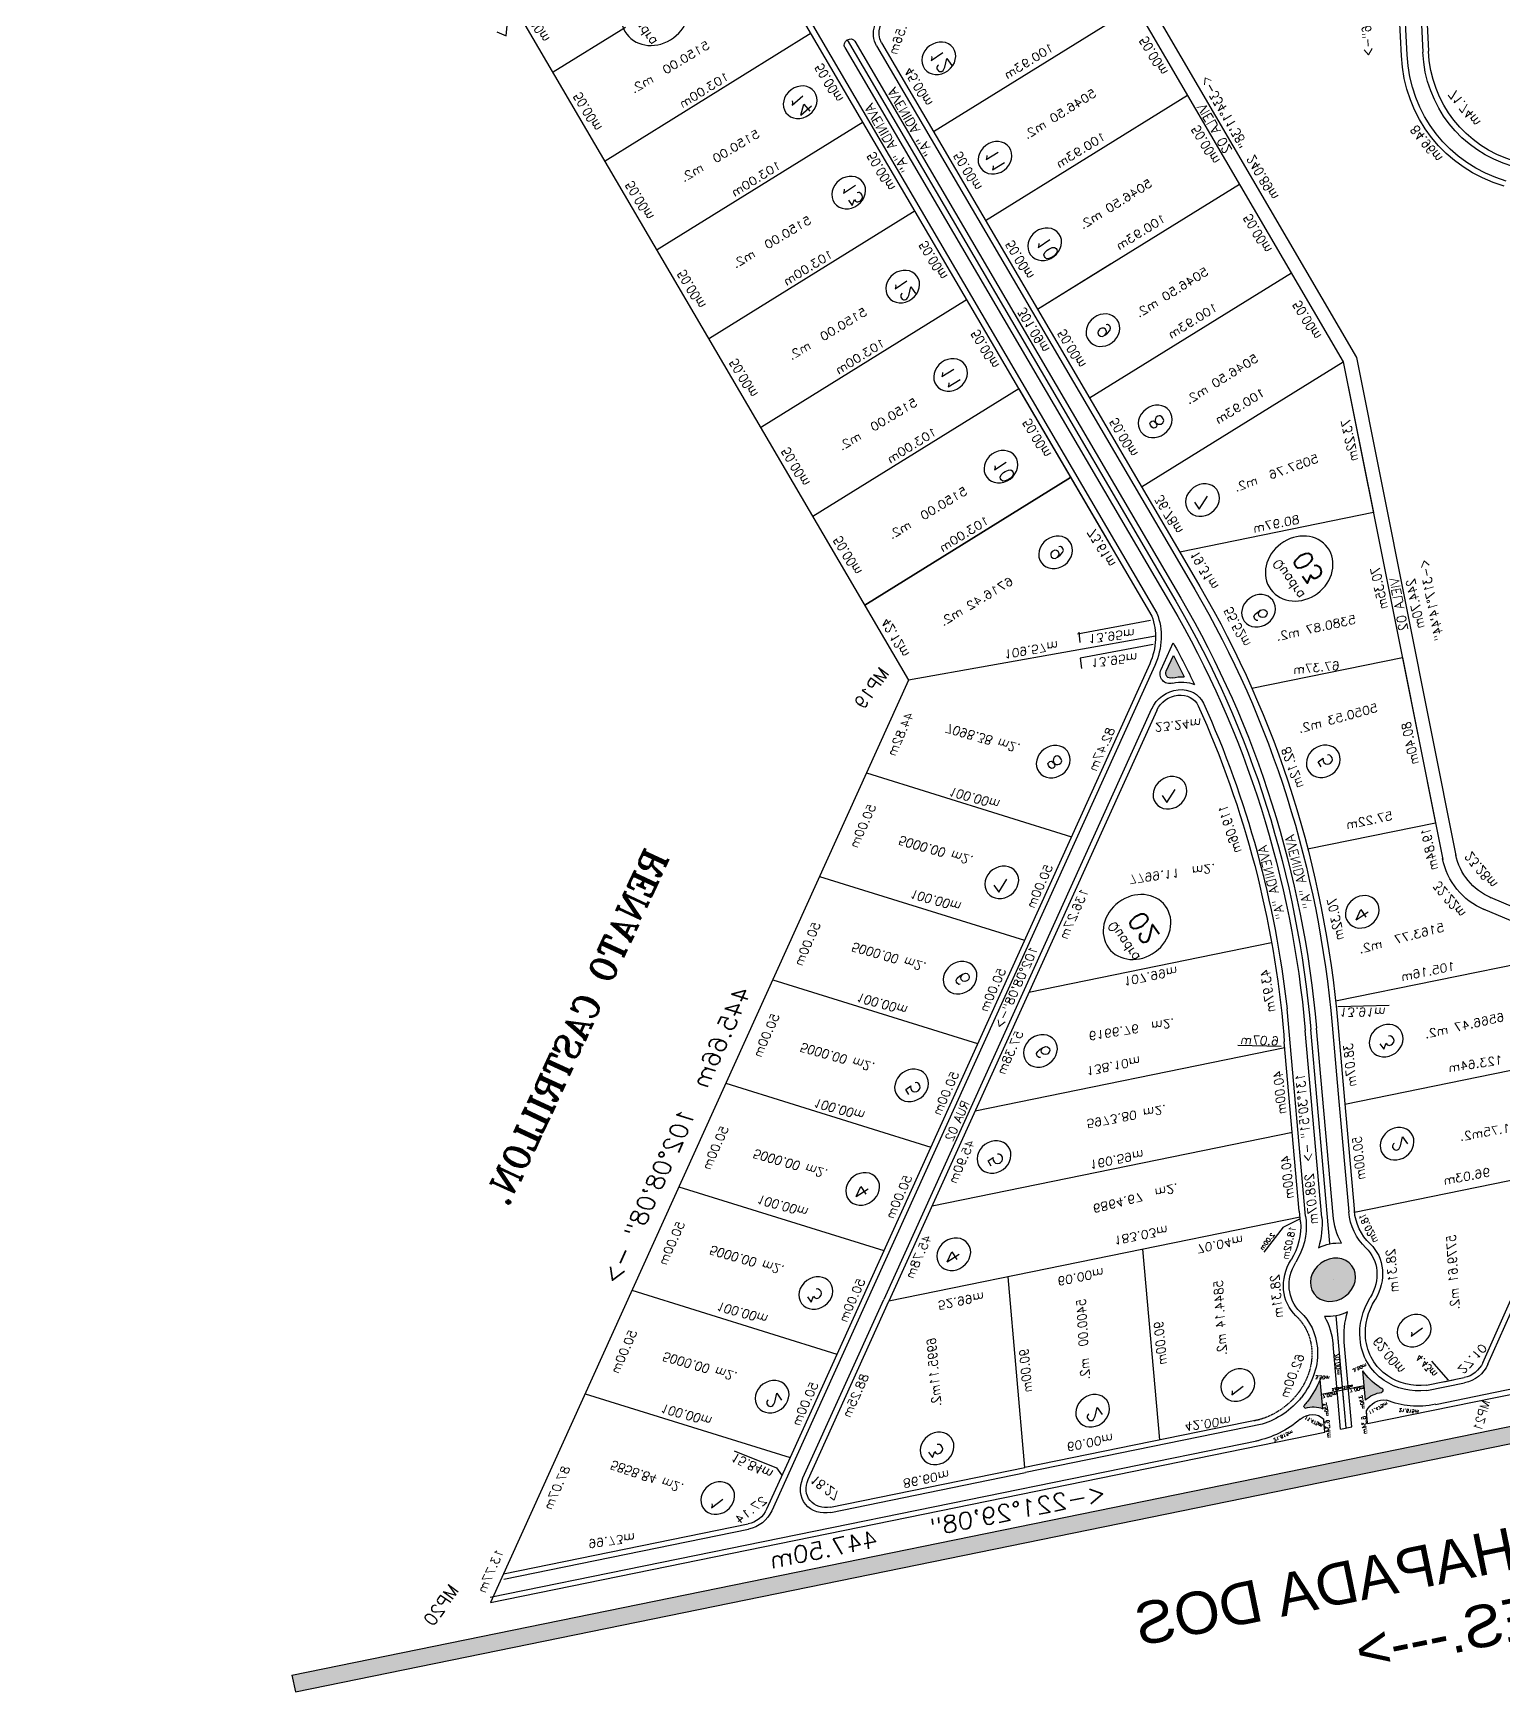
# Model space of a CAD drawing. Extents: x -23785941 to 8798891, y -8418521 to 21897894.
# Drawn here: x -2742976 to -2570968, y 4231529 to 4425605 of the extents above; entities that cross this region are included whole.
import ezdxf
from ezdxf.enums import TextEntityAlignment as Align

# ---------------------------------------------------------------- set-up
doc = ezdxf.new("R2010")
doc.units = 0
doc.header["$MEASUREMENT"] = 0
doc.header["$PDMODE"] = 34
doc.header["$PDSIZE"] = 1
doc.linetypes.add('DASHED', pattern=[0.75, 0.5, -0.25])
doc.layers.get('0').update_dxf_attribs({"linetype": 'CONTINUOUS'})
for name, color, linetype in [('CALCADA', 3, 'CONTINUOUS'), ('REG120_280', 4, 'CONTINUOUS'), ('REG60_100', 2, 'CONTINUOUS'), ('RUA', 1, 'CONTINUOUS'), ('TER_POLI', 5, 'CONTINUOUS'), ('VIEWPORT', 7, 'CONTINUOUS')]:
    doc.layers.add(name, color=color, linetype=linetype)
doc.styles.add('1_5MM', font='romans.shx', dxfattribs={"height": 6})
doc.styles.add('1MM', font='romans.shx', dxfattribs={"height": 4})
doc.styles.add('2MM', font='romans.shx', dxfattribs={"height": 8})
doc.styles.add('3MM', font='romans.shx', dxfattribs={"height": 12})
doc.styles.add('5MM', font='romans.shx', dxfattribs={"height": 20})

# ---------------------------------------------------------------- blocks, each defined once
blk = doc.blocks.new('A$C3D774E76')
for color, points in [(252, [(-20451.89496863378, -2314.502838187363), (-20444.8300030335, -2310.749671382275), (-20632.48834328818, -1957.501391368266), (-20952.63625286348, -1354.854590516916), (-20960.14722241645, -1357.768198957845), (-20639.55330888846, -1961.254558173353)]), (105, [(-20766.68316913534, -1777.17566862448, -0.1845505977423763), (-20771.99585253766, -1771.392816145623, 0.3317341019405779), (-20773.39110784911, -1771.59056543793, -0.01633666212687046), (-20773.9714951533, -1773.734592023247, -0.08210126346971608), (-20778.90396652978, -1783.668436378245)]), (105, [(-20758.99674646866, -1801.920317533195, -0.01557939622060726), (-20756.99152159846, -1802.603105368838, 0.2944148707513807), (-20756.06176194313, -1801.40943034904, -0.1794640734563617), (-20757.76101329404, -1793.950507260143), (-20769.98951489724, -1800.447368170564, -0.08210126346968076)]), (105, [(-20817.73836419278, -1803.812073650296, 1), (-20810.73269831858, -1822.544949715093, 1)])]:
    blk.add_hatch(color=color).paths.add_polyline_path(points)
h = blk.add_hatch(color=105)
edge = h.paths.add_edge_path()
edge.add_arc((-21079.68472353977, -1901.818148158161), 18.49999999999981, 205.7716653414058, 222.3989817308256)
edge.add_arc((-21175.7197687264, -1384.791526990585), 535.8699999999903, 277.60903662613856, 278.84250992349166, ccw=False)
edge.add_line((-21104.76376337981, -1915.943014049826), (-21100.70112084688, -1909.600245833561))
edge.add_arc((-21098.59593538683, -1910.94865014192), 2.5, 25.771665341412813, 147.3598008466325, ccw=False)
for p, q in [((-20960.14722241645, -1357.768198957845), (-20952.63625286347, -1354.854590516916)), ((-20938.73865926885, -1455.573945714146), (-20887.63904135059, -1551.754511721596)), ((-20985.70088452028, -1528.893344916774), (-20901.49346611827, -1582.829517251015)), ((-20901.49346611827, -1582.829517251015), (-20888.0493162432, -1561.839945603726)), ((-20920.27611926816, -1565.441666553375), (-20901.35072508572, -1575.59567472152)), ((-21012.6689706874, -1570.997054117775), (-20928.46155228539, -1624.93322645202)), ((-20901.35072508572, -1575.59567472152), (-20897.14477009072, -1575.595674721524)), ((-21108.34425336943, -1905.773657241156), (-20901.49346611827, -1582.829517251015)), ((-20887.66120980771, -1583.482537365133), (-20934.14168300204, -1656.049805015169)), ((-20870.40945123473, -1584.184337949839), (-20829.77952167569, -1660.658679266133)), ((-21039.63705685452, -1613.10076331878), (-20955.42963845252, -1667.036935653025)), ((-21088.10546537997, -1896.424530924727), (-20934.14168300204, -1656.049805015169)), ((-21066.60514302165, -1655.204472519781), (-20982.39772461964, -1709.140644854033)), ((-20848.26505583768, -1817.688246630838), (-20934.14168300204, -1656.049805015173)), ((-20829.77952167569, -1660.658679266133), (-20909.25867227085, -1702.885029104484)), ((-20780.397628136, -1753.606115365681), (-20829.77952167577, -1660.65867926618)), ((-20883.58912276886, -1836.455513225686), (-20958.90016706369, -1694.703790571642)), ((-21093.57322918877, -1697.308181720789), (-21009.36581078677, -1751.24435405503)), ((-20801.62862178345, -1713.644779662915), (-20881.10777237862, -1755.871129501265)), ((-20918.95632094859, -1855.14159745424), (-20983.65865112534, -1733.357776128116)), ((-21120.54131535589, -1739.41189092179), (-21036.33389695389, -1793.348063256035)), ((-20772.79356783257, -1780.422052501366), (-20763.87526409563, -1797.198937715351)), ((-21147.50940152301, -1781.515600122792), (-21063.301983121, -1835.45177245704)), ((-20963.94159903044, -1877.038074708515), (-21014.60675620242, -1781.675258073712)), ((-20849.24292111102, -1809.368053969807), (-20845.03884507118, -1796.480619573478)), ((-20849.24292111102, -1809.368053969807), (-20847.67094255677, -1817.268007356783)), ((-21204.14867556164, -1925.705694679644), (-21213.62335335218, -1823.149082344022)), ((-21213.62335335218, -1823.149082344022), (-21204.14806296284, -1925.712325623655)), ((-21117.46405491072, -1914.711338593617), (-21171.68359396322, -1819.257365050576)), ((-20850.79553678538, -1818.928564277892), (-20921.44367064771, -1856.463097467502)), ((-20846.33160536241, -1816.661026843602), (-20850.75240553685, -1819.009746644118)), ((-20745.88192490556, -1818.558371217401), (-20738.02895073673, -1833.309694095391)), ((-21253.93413187953, -1930.332690801166), (-21263.40947402809, -1827.768887264956)), ((-20741.58172122549, -1827.314115673023), (-20753.82969377949, -1826.450927946014)), ((-20742.29866410999, -1825.289303449594), (-20740.22162952461, -1829.190883556566)), ((-21353.48200995985, -1939.836015636134), (-21362.9575158971, -1837.270439204465)), ((-21303.69402778527, -1935.236360107327), (-21313.16953372253, -1832.670783675661)), ((-20881.16937285501, -1862.34686684742), (-20834.3649841712, -1837.480238609274)), ((-20789.42178991481, -1922.073079766666), (-20834.36498417119, -1837.480238609274)), ((-21403.26999213444, -1944.435671164938), (-21412.74549807169, -1841.870094733276)), ((-20933.63256165215, -1839.779878393394), (-20920.76670798515, -1854.310994647843)), ((-20738.47999902879, -1843.471621754095), (-20834.11319224311, -1990.106254574068)), ((-21508.9997555442, -1887.024507586688), (-21512.32146242084, -1851.06940579088)), ((-21453.05797430901, -1949.035326693742), (-21462.53348024627, -1846.46975026208)), ((-20924.29095543602, -1858.121521956946), (-20921.44367064775, -1856.463097467535)), ((-20913.03073452911, -1879.314267197806), (-20881.18808573364, -1862.39663763397)), ((-20821.39120735746, -1970.599600872076), (-20879.40316950845, -1861.408503517672)), ((-20922.70845803345, -1884.335714973593), (-20871.37525648043, -1980.955936053157)), ((-20905.45243601644, -1901.450704085357), (-20919.73533107293, -1883.68787958541)), ((-21100.70112084688, -1909.600245833561), (-21104.76376337981, -1915.943014049826)), ((-20963.44073479063, -1963.258786806462), (-20990.13783151806, -1913.009059340642)), ((-20963.44073479063, -1963.258786806466), (-20990.13783151806, -1913.009059340638)), ((-22000.68448680888, -1999.625361272439), (-21126.41158590768, -1918.49893095436)), ((-21069.33080959698, -1934.460342074126), (-21037.85610005845, -1993.70257326221)), ((-21069.33080959698, -1934.460342074126), (-21037.85610005845, -1993.70257326221)), ((-21143.43709527951, -1944.172177498203), (-21124.20504021323, -1942.387876903493)), ((-21428.98952268503, -1970.664997131094), (-21143.43709527951, -1944.172177498203)), ((-21180.05882866496, -1947.569847712522), (-21170.73484571856, -2048.068246913783)), ((-21102.9695446678, -2020.340886410988), (-21143.43709527951, -1944.172177498203)), ((-21102.9695446678, -2020.340886410988), (-21143.43709527951, -1944.172177498203)), ((-21279.63120476845, -1956.807916618105), (-21276.26312260376, -1993.110735689726)), ((-21279.63120476845, -1956.807916618109), (-21270.30722182205, -2057.306315819369)), ((-21229.84501671671, -1952.188882165319), (-21220.5210337703, -2052.687281366576)), ((-21170.73521727394, -2048.064242446755), (-20947.07553663642, -1956.563682964406)), ((-21329.4173928202, -1961.426951070902), (-21320.0934098738, -2061.925350272155)), ((-21168.46334751346, -2053.617494448194), (-20944.8442623498, -1962.133542825428)), ((-21037.85610005845, -1993.70257326221), (-20963.44073479063, -1963.258786806466)), ((-20944.84426234977, -1962.133542825417), (-20945.30291731303, -1962.321181409301)), ((-20918.53777886587, -1963.307303733032), (-20840.11592211382, -2003.886702371805)), ((-20918.53777886588, -1963.307303733025), (-20918.09765758772, -1963.535044538141)), ((-20836.821677442, -1998.835628140831), (-20915.82691926652, -1957.954496968759)), ((-20876.06038170759, -1978.531625785308), (-20915.82021268829, -1957.957847853922)), ((-21379.20358087195, -1966.045985523688), (-21369.87959792555, -2066.544384724952)), ((-21170.73521724385, -2048.064242434444), (-21102.9695446678, -2020.340886410988)), ((-21369.87968366194, -2066.543460616511), (-21170.73521727392, -2048.064242446748)), ((-21424.40144983537, -2077.623791249185), (-21168.46334751346, -2053.617494448194)), ((-21273.69188086882, -2145.007561822418), (-21316.98672522611, -2170.019716411949)), ((-21312.23383174684, -2178.244743591691), (-21268.94071879673, -2153.230620159335))]:
    blk.add_line(p, q)
at = {"color": 252}
for p, q in [((-20960.14722241645, -1357.768198957845), (-20639.55330888846, -1961.254558173354)), ((-20952.63625286347, -1354.854590516916), (-20632.48834328818, -1957.501391368267))]:
    blk.add_line(p, q, dxfattribs=at)
at = {"color": 5}
for p, q in [((-20931.31164833843, -1443.978584200202), (-20756.85267322031, -1771.952840291709)), ((-20747.92984289171, -1788.727320580107), (-20721.1555391697, -1839.061689102269)), ((-20721.15553916969, -1839.061689102262), (-20578.56366104511, -2107.919095905385))]:
    blk.add_line(p, q, dxfattribs=at)
at = {"color": 100}
for p, q in [((-20756.85267322031, -1771.952840291706), (-20762.40501738766, -1774.902736276723)), ((-20753.56531467819, -1778.132911976903), (-20788.88827914937, -1796.899592847534)), ((-20766.68316913534, -1777.175668624481), (-20778.90396652979, -1783.668436378251)), ((-20751.21720143382, -1782.547248894913), (-20786.54237082501, -1801.315101213928)), ((-20747.92984289171, -1788.72732058011), (-20753.32393063775, -1791.593136766085)), ((-20841.89295337478, -1825.101958444164), (-20919.83372961975, -1866.510987853104)), ((-20839.54502871208, -1829.517280114949), (-20917.48580495705, -1870.926309523886)), ((-21437.80892395741, -1956.92836523792), (-21125.53979779797, -1927.951149245342)), ((-21440.0550747948, -1959.647538978777), (-21125.30880110546, -1930.440454475331)), ((-21437.34693057237, -1961.90697569789), (-21125.07780441293, -1932.929759705312))]:
    blk.add_line(p, q, dxfattribs=at)
for centre in [(-20906.52994450292, -1547.909362170092), (-20930.5315598206, -1592.077081435279), (-20958.46745821781, -1633.122272786537), (-20862.58930971502, -1635.37612326661), (-20985.68131346781, -1675.380737137852), (-20933.79420979474, -1690.030473233011), (-20832.39747469368, -1698.005717796425), (-21012.11661727123, -1718.164539793396), (-20960.22951359816, -1728.306574928462), (-20800.49980053252, -1754.132008692251), (-21040.24808764824, -1761.87694859474), (-20988.36154529306, -1770.89205848977), (-21065.55809725291, -1800.167278914097), (-20770.88017294722, -1828.101630029431), (-21097.92602838739, -1848.143211664296), (-20848.9879806071, -1869.350084470227), (-21052.02247750812, -1880.177218804976), (-20892.50911688602, -1891.621045047445), (-21228.54864397935, -1904.639188547218), (-21179.20801512367, -1901.738968277984), (-21279.00946557214, -1910.558829884747), (-21379.85293351678, -1921.693239772678), (-21327.44320152702, -1916.44521369003), (-20949.84385612276, -1915.895494949322), (-21429.25589826822, -1927.881611490554), (-21020.03646918853, -1940.499791178017), (-21097.69199985441, -1956.318368084625), (-21201.69967441563, -1968.721584120601), (-21157.22692285333, -1965.077996716044), (-21302.99567521165, -1975.633726517908), (-21252.52679738501, -1973.860431488656), (-21351.19999886252, -1980.426734640558), (-21406.40210600758, -1986.312826420686)]:
    blk.add_circle(centre, 7.5)
at = {"color": 5}
for centre in [(-21008.98637966364, -1835.115472420265), (-21506.07241488185, -1900.788653857519), (-21102.47721316845, -1980.857931789606)]:
    blk.add_circle(centre, 15, dxfattribs=at)
for centre, radius, start, end in [((-20896.47005808339, -1556.446328370306), 10, 327.3598008466305, 27.98118973552083), ((-20879.2404679675, -1588.876154598512), 10, 27.98118973561076, 147.3598008466311), ((-20814.20837518558, -1813.18279697684), 21.99999999999767, 81.11129208967206, 154.8510873813711), ((-20859.46869197879, -1791.93417999178), 27.99999999999094, 297.981189735511, 334.851087381366), ((-20768.94805839237, -1834.431413961931), 28.00000000001932, 72.98118973553774, 117.9811897355103), ((-20768.94805839237, -1834.431413961909), 27.99999999999538, 34.53394437542875, 72.98118973552982), ((-20768.94805839236, -1834.431413961914), 28.0000000000065, 117.9811897355338, 154.851087381376), ((-20746.85605505115, -1838.008867365485), 10, 326.8881341799648, 28.02893018665994), ((-21175.71147324018, -1384.892133378742), 559.8699999999905, 275.2784119577427, 297.9811897355206), ((-21079.65684928358, -1901.916838264824), 10, 147.3598008466311, 280.5224785158755), ((-21133.50187904068, -1889.225059961399), 30.11249244653466, 283.6145058742485, 326.6632224499132), ((-21175.7197687264, -1384.791526990585), 535.8699999999903, 277.6090366261386, 278.8425099234917), ((-21098.59593538683, -1910.94865014192), 2.5, 25.77166534141285, 147.3598008466324), ((-21079.68472353977, -1901.818148158161), 18.49999999999981, 205.7716653414058, 222.3989817308256), ((-21428.06571579447, -1980.62223474145), 10, 95.30058126493155, 185.3004061870754)]:
    blk.add_arc(centre, radius, start, end)
at = {"linetype": 'DASHED'}
blk.add_arc((-20806.48933943065, -1763.767555281743), 27.99999999999844, 261.1298965073224, 27.94605600650426, dxfattribs=at)
at = {"linetype": 'ByBlock'}
for centre, radius, start, end in [((-20814.20837518559, -1813.182796976844), 22.00000000000027, 261.1112920896783, 334.8510873813717), ((-20821.93415878915, -1862.582313854168), 28.00000000001755, 81.11129208967817, 117.9811897354942)]:
    blk.add_arc(centre, radius, start, end, dxfattribs=at)
at = {"color": 100}
for centre, radius, start, end in [((-21175.71133419018, -1384.893828296598), 535.8699999999832, 280.524592589808, 297.9811897355202), ((-21175.71133419018, -1384.893828296598), 538.3699999999832, 280.5253798711606, 296.7277479818138), ((-21175.71133419018, -1384.893828296598), 545.3699999999832, 275.2784119577419, 297.9811897355202), ((-21175.70931785184, -1384.893641600984), 550.3699999999823, 275.2784119577419, 297.9811897355202), ((-21437.57792726489, -1959.417670467913), 2.499999999999084, 95.30161632586056, 275.3016163258242)]:
    blk.add_arc(centre, radius, start, end, dxfattribs=at)
at = {"color": 0}
for centre, radius, start, end in [((-20933.01353429103, -1992.360773489174), 38.45999999999434, 62.64068976096848, 112.2497735959212), ((-20933.01353429102, -1992.360773489171), 32.45999999999312, 62.6406897609744, 112.2497735959342), ((-21235.11509971143, -2211.774200614081), 77.10999999999973, 56.88813417996428, 120.0186897355211), ((-21235.11509971142, -2211.774200614086), 65.11000000000557, 56.88813417996836, 120.0186897355176)]:
    blk.add_arc(centre, radius, start, end, dxfattribs=at)
for p in [(-20931.31164833843, -1443.978584200202), (-20938.73865926885, -1455.573945714146), (-20891.93391512983, -1543.670627578318), (-20892.9866160069, -1569.548265437817), (-20886.52551971344, -1581.709450273407), (-20870.40945123473, -1584.184337949839), (-20781.92299185891, -1750.735049940675), (-20806.48933943065, -1763.767555281742), (-20810.80903040001, -1791.447009550833), (-20834.12291457459, -1803.83340550341), (-20814.20837518558, -1813.182796976849), (-21171.68359396322, -1819.257365050576), (-21171.68359396322, -1819.257365050576), (-20846.33160536241, -1816.661026843605), (-20794.29383579656, -1822.532188450277), (-20840.70142538397, -1827.25824692296), (-20742.29866410999, -1825.289303449594), (-20740.22162952461, -1829.190883556566), (-20834.35962434223, -1837.490326970099), (-20817.60771997115, -1834.918584402858), (-20721.15553916969, -1839.061689102262), (-20743.45507071985, -1851.099912582325), (-20924.29095543602, -1858.121521956946), (-20918.65976728839, -1868.718648688493), (-20913.03073452911, -1879.314267197806), (-21088.10546537996, -1896.424530924734), (-21077.8306366229, -1911.74867162987), (-21125.30880110545, -1930.440454475327), (-21124.20600341252, -1942.387966078702), (-20947.5747870735, -1956.767929407863), (-21437.5779207995, -1959.417669867951), (-20945.30291731303, -1962.321181409301), (-20918.09765758772, -1963.535044538141), (-20915.34024257572, -1958.206192649457), (-21424.01119938681, -1970.202585493815), (-21273.69188086882, -2145.007561822418), (-21267.68849124505, -2155.397908930448)]:
    blk.add_point(p)
at = {"layer": 'CALCADA'}
for p, q in [((-20933.51881652224, -1445.152640676006), (-20772.81791420262, -1747.262399464995)), ((-20936.53090508566, -1454.400991551967), (-20885.43128716739, -1550.581557559421)), ((-20899.38828065822, -1584.177921559371), (-20885.94413078314, -1563.188349912085)), ((-21106.23906790937, -1907.122061549515), (-20899.38828065822, -1584.177921559371)), ((-20889.76639526776, -1582.134133056778), (-20936.24686846208, -1654.701400706814)), ((-20868.20169705153, -1583.011383787656), (-20827.57176749249, -1659.485725103958)), ((-21090.21065084002, -1895.076126616368), (-20936.24686846208, -1654.701400706814)), ((-20778.12301168973, -1752.559010487101), (-20827.57176749257, -1659.485725104001)), ((-20752.39125805601, -1780.340080435908), (-20799.21505645058, -1805.217020827997)), ((-20753.5653146782, -1778.132911976907), (-20751.21720143382, -1782.547248894913)), ((-20763.15572526406, -1786.059116871835), (-20799.22131320836, -1805.205227765287)), ((-20757.76101329404, -1793.950507260142), (-20769.98951489723, -1800.44736817056)), ((-20847.11030584739, -1819.801393441758), (-20933.57856530249, -1865.740975663364)), ((-20829.24254098661, -1821.249794632848), (-20918.65976728839, -1868.718648688493)), ((-20847.09210167551, -1819.896000814038), (-20845.15865120024, -1818.868781026802)), ((-20743.74047840931, -1817.26086034831), (-20735.82217465813, -1832.13490077787)), ((-20735.81410655953, -1816.827730088302), (-20723.36270735351, -1840.235745578073)), ((-20882.34232701719, -1860.139112664219), (-20836.2441995677, -1835.647712819122)), ((-20723.36414008648, -1840.233048137885), (-20580.7722619619, -2109.090454941008)), ((-20736.3859850232, -1844.837310351249), (-20836.82167744201, -1998.835628140827)), ((-20914.20368869129, -1877.106513014605), (-20882.36103989581, -1860.18888345077)), ((-21102.80630630693, -1908.251841525209), (-21109.75818786363, -1919.105411098117)), ((-22000.45349658175, -2002.114667102378), (-21126.05950391553, -1920.977000312687)), ((-21429.22047440767, -1968.175687728508), (-21143.66804700215, -1941.682868095617)), ((-21143.66804700215, -1941.682868095617), (-21124.43599193588, -1939.898567500906)), ((-21272.44128600167, -2147.172281776195), (-21315.73613035897, -2172.184436365726)), ((-21310.98312557523, -2180.409399239194), (-21267.69001262512, -2155.395275806837))]:
    blk.add_line(p, q, dxfattribs=at)
at = {"layer": 'CALCADA', "linetype": 'DASHED'}
for p, q in [((-20756.85267322031, -1771.952840291706), (-20762.40501738766, -1774.902736276723)), ((-20747.92984289171, -1788.72732058011), (-20753.32393063775, -1791.593136766085))]:
    blk.add_line(p, q, dxfattribs=at)
at = {"layer": 'CALCADA'}
blk.add_circle((-20814.23553125568, -1813.178511682696), 10, dxfattribs=at)
for centre, radius, start, end in [((-20896.47005808339, -1556.446328370306), 12.5, 327.3598008466305, 27.98118973552083), ((-20879.2404679675, -1588.876154598512), 12.5, 27.98118973561076, 147.3598008466311), ((-20806.48933943065, -1763.767555281743), 37.50000000001026, 355.3028831133829, 27.9974718219163), ((-20806.48933943065, -1763.767555281743), 30.50000000001026, 342.9544734219642, 21.56896069530855), ((-20761.63165417605, -1767.442715543314), 7.500000000000984, 175.4611036941562, 264.0814200511819), ((-20806.48259158201, -1763.783280099538), 30.50000000000389, 297.9811897355221, 342.981189735514), ((-20806.48259158201, -1763.783280099538), 34.00000000000389, 324.2070736649698, 342.981189735514), ((-20806.48259158201, -1763.783280099541), 33.99999999999396, 342.981189735515, 346.7249438715079), ((-20772.56085328438, -1772.427463542622), 1.178864317852233, 61.361907676097, 134.771679707247), ((-20761.77262292181, -1767.332572775878), 11.00000000000098, 201.6609261705719, 243.4862037030107), ((-20814.20837518558, -1813.18279697684), 19.49999999999767, 81.11129208967206, 154.8510873813711), ((-20806.48259158201, -1763.783280099535), 30.50000000000664, 261.1112920896818, 297.9811897355171), ((-20746.85548788332, -1795.389088337513), 11.00000000000092, 172.4853264944012, 213.182239607705), ((-20746.85548788332, -1795.389088337513), 7.500000000000919, 149.5938144776453, 230.3565767027532), ((-20806.48259158201, -1763.783280099535), 37.50000000000664, 276.3705882815709, 297.9811897355171), ((-20814.23553125568, -1813.178511682696), 17, 10.32133671726966, 45.50738695924022), ((-20768.94805839236, -1834.431413961914), 37.5000000000065, 117.9811897355338, 139.6114909090277), ((-20768.94805839237, -1834.431413961909), 33.99999999999538, 69.41094396743314, 72.98118973552982), ((-20757.45238231482, -1801.285203754506), 1.396158037239729, 289.2743647198764, 354.8952162037334), ((-20768.94805839237, -1834.431413961909), 37.49999999999538, 27.98118973552123, 62.51388379745477), ((-20859.46869197879, -1791.93417999178), 30.49999999999094, 297.981189735511, 334.851087381366), ((-20768.94805839236, -1834.431413961914), 30.5000000000065, 117.9811897355338, 154.851087381376), ((-20768.94805839237, -1834.431413961931), 30.50000000001932, 72.98118973553774, 117.9811897355103), ((-20768.94805839237, -1834.431413961909), 30.49999999999538, 34.26137156689716, 72.98118973552982), ((-20859.46869197879, -1791.93417999178), 37.49999999999093, 297.981189735511, 319.5093240585314), ((-20814.23553125568, -1813.178511682696), 17, 190.5251106593815, 225.5707109533172), ((-20814.20837518559, -1813.182796976844), 19.50000000000027, 261.1112920896783, 334.8510873813717), ((-20821.93415878915, -1862.582313854168), 37.50000000001755, 96.43347438170048, 117.9811897354942), ((-20821.93415878915, -1862.582313854168), 30.50000000001755, 81.11129208967817, 117.9811897354942), ((-20746.85605505115, -1838.008867365485), 12.5, 326.8881341799648, 28.02893018665994), ((-21175.71032602101, -1384.893734948791), 547.8699999999819, 275.2784119577413, 297.9811897355202), ((-21175.71147324018, -1384.892133378742), 557.3699999999905, 275.2784119577427, 297.9811897355206), ((-21079.64948549789, -1901.915470148325), 12.49999999999995, 147.3598008466311, 280.5224785158755), ((-21133.50187904068, -1889.225059961399), 32.61249244653466, 283.1914900970556, 326.6632224499132), ((-21098.59593538683, -1910.94865014192), 5, 25.77166534141285, 147.3598008466324), ((-21079.68472353977, -1901.818148158161), 15.99999999999981, 205.7716653414058, 241.3567431489516), ((-21175.7197687264, -1384.791526990585), 538.3699999999903, 277.037613735632, 279.4469898524328), ((-21428.06571579447, -1980.62223474145), 12.49999999999995, 95.30058126493155, 185.3004061870754), ((-21235.11509971143, -2211.774200614081), 74.60999999999973, 56.88813417996428, 120.0186897355211), ((-21235.11509971142, -2211.774200614086), 67.61000000000557, 56.88813417996836, 120.0186897355176)]:
    blk.add_arc(centre, radius, start, end, dxfattribs=at)
at = {"layer": 'CALCADA', "color": 105}
blk.add_arc((-20768.94805839237, -1834.431413961931), 34.00000000001933, 72.98118973553774, 91.75530580604841, dxfattribs=at)
at = {"layer": 'REG120_280'}
blk.add_line((-21253.93413187953, -1930.332690801166), (-21166.35048701807, -1922.204545085067), dxfattribs=at)
at = {"layer": 'REG60_100'}
for p, q in [((-21130.58306113522, -1883.45517306128), (-21126.30721601242, -1881.253354161192)), ((-21114.93303498167, -1911.767736869577), (-21130.58306113522, -1883.45517306128)), ((-21141.13982245019, -1889.527715468703), (-21136.86397732739, -1887.325896568615)), ((-21125.14970601736, -1916.930891194959), (-21140.7997321709, -1888.618327386666))]:
    blk.add_line(p, q, dxfattribs=at)
at = {"layer": 'TER_POLI'}
for p, q in [((-21171.68359396322, -1819.257365050576), (-20931.31164833843, -1443.978584200202)), ((-22010.20128416665, -1897.065961078933), (-21171.68359396322, -1819.257365050576))]:
    blk.add_line(p, q, dxfattribs=at)
at = {"layer": 'VIEWPORT'}
for p in [(-21108.34425336943, -1905.773657241156), (-21126.41375418671, -1918.491434649721)]:
    blk.add_point(p, dxfattribs=at)
at = {"style": '1MM'}
for s, height, rotation, p in [('13.77m', 4, 57.35972222222235, (-20943.72729265966, -1452.185061341352)), ('21.615m', 1.5, 283.2720590541779, (-20767.49728133977, -1756.790212125774)), ('11.475m', 1.5, 336.3050017630297, (-20764.20349287728, -1770.781770904874)), ('6.34m', 2, 27.98111111111111, (-20757.42824391239, -1773.903155983907)), ('7.00m', 1.5, 297.9944444444444, (-20770.06751952273, -1783.019947294496)), ('3.50m', 1.5, 21.78638888888888, (-20765.58862066659, -1778.178073966214)), ('3.50m', 1.5, 312.9980216372663, (-20779.02468971016, -1785.012969695495)), ('2.50m', 1, 297.9944444444444, (-20770.45000932239, -1787.032076162194)), ('6.34m', 2, 27.98111111111111, (-20748.42559132363, -1787.315234456863)), ('70.00m', 2, 27.98472222222222, (-20779.98487802697, -1793.650870093136)), ('2.50m', 1, 297.9944444444444, (-20767.94013165434, -1791.485467422786)), ('7.00m', 1.5, 297.9944444444444, (-20764.4349247057, -1793.858668271608)), ('3.50m', 1.5, 21.78638888888888, (-20758.05917047748, -1792.244378293907)), ('11.475m', 1.5, 279.9752777777778, (-20750.99741554237, -1796.343222096982)), ('3.50m', 1.5, 283.7737312253749, (-20772.07923151194, -1800.175207881507)), ('21.615m', 1.5, 315.2966666666667, (-20740.91131652606, -1806.155231287037)), ('80.40m', 4, 22.2498008466316, (-21002.16004864936, -1974.77730710684))]:
    blk.add_text(s, height=height, rotation=rotation, dxfattribs=at).set_placement(p, align=Align.MIDDLE)
at = {"color": 1}
for s, height, rotation, style, p in [('447.50m', 8, 118.0098008466316, '2MM', (-20856.02099788082, -1570.918780185322)), ('445.66m  102°08\'08" ->', 8, 57.35980084663164, '2MM', (-21060.69238671665, -1625.840820923278)), ('<-221%%d29\'08"', 8, 118.0098008466316, '2MM', (-20815.37665602488, -1647.085199635249)), ('102%%d08\'08"->', 4, 57.35980084663164, '1MM', (-21020.42853227695, -1778.837805753456)), ('131%%d30\'51" ->  298.07m', 4, 27.98118973552051, '1MM', (-20873.25272641611, -1837.279468220316)), ('842.12m  154°11\'38" ->', 6, 5.30146751329827, '2MM', (-21592.5000454181, -1848.547564285042)), ('129%%d28\'36"->', 4, 30.01563417996493, '1MM', (-21300.24578867792, -2143.264370393357))]:
    blk.add_text(s, height=height, rotation=rotation, dxfattribs=dict(at, style=style)).set_placement(p, align=Align.MIDDLE)
at = {"color": 1, "attachment_point": 1}
for s, insert, char_height, width, rotation, style in [('MP20', (-20950.93226028179, -1434.847310653444), 6.000000000000002, 90.58400000000002, 69.49535640218718, '1_5MM'), ('MP19', (-21185.62662315939, -1813.024973643867), 6.000000000000002, 153.516, 69.49535640218718, '1_5MM'), ('MP21', (-20724.51665916778, -1833.990261382147), 4, 90.584, 48.94753329993709, '1MM')]:
    blk.add_mtext(s, dxfattribs=dict(at, insert=insert, char_height=char_height, width=width, rotation=rotation, style=style))
for s, insert, char_height, width, attachment_point, rotation, style in [('\\Fromant.shx;RENATO CASTRILLON.', (-21182.38650368825, -1687.628400496389), 12, 416.339, 1, 57.73529456940315, '3MM'), ('1', (-20907.74682744436, -1543.348085506561), 6.000000000000002, 0.2750000000000001, 1, 359.5729200380904, '1_5MM'), ('2', (-20931.63632425316, -1588.57168748778), 6.000000000000002, 2.438000000000001, 1, 1.7263917058123448, '1_5MM'), ('3', (-20960.89386616413, -1629.320551778397), 6, 4.876, 1, 0.9784712998774454, '1_5MM'), ('3', (-20865.01571766134, -1631.574402258469), 6, 4.876, 1, 0.9784712998774454, '1_5MM'), ('\\fArial|b0|i0|c0|p34;ESTRADA PARA CHAPADA DOS  GUIMARÃES.--->', (-20629.86677786481, -1822.8963634885), 20, 570.2520000000001, 5, 117.92361111111127, '5MM'), ('4', (-20988.38144630044, -1671.39346681815), 6.000000000000002, 3.251000000000001, 1, 2.86019660645336, '1_5MM'), ('4', (-20936.49434262737, -1686.043202913312), 6.000000000000002, 3.251000000000001, 1, 2.8601966064533566, '1_5MM'), ('2', (-20833.50223912624, -1694.500323848926), 6.000000000000002, 2.438000000000001, 1, 1.7263917058123448, '1_5MM'), ('5', (-21013.68877023101, -1715.334025336484), 6, 3.251000000000001, 1, 6.038424157059125, '1_5MM'), ('5', (-20961.80166655793, -1725.476060471556), 6, 3.251000000000001, 1, 6.038424157059125, '1_5MM'), ('1', (-20801.71668347397, -1749.570732028718), 6.000000000000002, 0.2750000000000001, 1, 359.5729200380904, '1_5MM'), ('6', (-21042.47867024649, -1759.807633243625), 6.000000000000002, 3.251000000000001, 1, 4.820824460836802, '1_5MM'), ('6', (-20990.59212789131, -1768.822743138659), 6.000000000000002, 3.251000000000001, 1, 4.820824460836802, '1_5MM'), ('7', (-21067.6469198514, -1796.801228234068), 6.000000000000002, 2.438000000000001, 1, 1.765903699853846, '1_5MM'), ('1', (-20772.7605384895, -1825.641251995261), 6.000000000000002, 0.2750000000000001, 1, 359.5729200380904, '1_5MM'), ('8', (-21100.14524812741, -1845.553493203719), 6.000000000000002, 4.064000000000001, 1, 359.7999116150679, '1_5MM'), ('2', (-20851.19722448067, -1866.998148326482), 6.000000000000002, 2.438000000000001, 1, 1.7263917058123448, '1_5MM'), ('7', (-21054.1113001066, -1876.81116812495), 6.000000000000002, 2.438000000000001, 1, 1.765903699853846, '1_5MM'), ('3', (-20894.50792123655, -1888.713978296295), 6, 4.876, 1, 0.9784712998774454, '1_5MM'), ('9', (-21181.34774612757, -1899.029254991099), 6.000000000000002, 2.438000000000001, 1, 358.57143053365945, '1_5MM'), ('11', (-21284.12823549836, -1907.374733146018), 6.000000000000002, 5.689000000000001, 1, 4.380736464354053, '1_5MM'), ('10', (-21232.35361475567, -1901.666006295651), 6, 2.438, 1, 1.7253671888495716, '1_5MM'), ('12', (-21332.05570835572, -1913.388489256919), 6.000000000000002, 6.502000000000002, 1, 1.6423618555253097, '1_5MM'), ('4', (-20952.32406861325, -1912.052892818177), 6.000000000000002, 3.251000000000001, 1, 2.86019660645336, '1_5MM'), ('13', (-21384.35792148715, -1919.952193517991), 6, 4.876, 1, 2.1239145911557613, '1_5MM'), ('14', (-21433.69878968389, -1924.166114516665), 6.000000000000002, 2.438000000000001, 1, 355.7409267298698, '1_5MM'), ('5', (-21022.84982193961, -1938.771172687757), 6, 3.251000000000001, 1, 6.038424157059125, '1_5MM'), ('6', (-21098.89860868418, -1953.252891486391), 6.000000000000002, 3.251000000000001, 1, 4.820824460836802, '1_5MM'), ('7', (-21159.63962587793, -1961.812110679042), 6.000000000000002, 2.438000000000001, 1, 1.765903699853846, '1_5MM'), ('9', (-21254.66652838891, -1971.15071820177), 6.000000000000002, 2.438000000000001, 1, 358.57143053365945, '1_5MM'), ('8', (-21203.91889415566, -1966.131865660027), 6.000000000000002, 4.064000000000001, 1, 359.7999116150679, '1_5MM'), ('11', (-21356.31876878874, -1977.242637901825), 6.000000000000002, 5.689000000000001, 1, 4.380736464354053, '1_5MM'), ('10', (-21306.80064598797, -1972.660544266342), 6, 2.438, 1, 1.7253671888495685, '1_5MM'), ('12', (-21411.01461283628, -1983.256101987572), 6.000000000000002, 6.502000000000002, 1, 1.6423618555253097, '1_5MM'), ('VIELA 02', (-21072.36882968052, -2009.115694150936), 4.000000000000001, 603.2120000000001, 1, 23.11484890737428, '1MM'), ('VIELA 02', (-21312.68719863511, -2062.112466776416), 4, 603.212, 1, 5.651494698715674, '1MM')]:
    blk.add_mtext(s, dxfattribs=dict(insert=insert, char_height=char_height, width=width, attachment_point=attachment_point, rotation=rotation, style=style))
for s, insert, char_height, rotation, style in [('Quadra', (-21018.17523846339, -1825.083677748331), 4.000000000000001, 1.0910100233499231, '1MM'), ('02', (-21014.70297016505, -1833.260507986713), 8.000000000000002, 1.0910100233499294, '2MM'), ('Quadra', (-21516.15047726254, -1890.631020173092), 4.000000000000001, 0.7277118481861579, '1MM'), ('Quadra', (-21112.37741511708, -1972.735308417057), 4, 1.4505432441661084, '1MM'), ('03', (-21108.39577313013, -1980.388893428626), 8, 1.450543244166112, '2MM')]:
    blk.add_mtext(s, dxfattribs=dict(at, insert=insert, char_height=char_height, rotation=rotation, style=style))
at = {"layer": 'REG60_100', "style": '1MM'}
for s, height, rotation, p in [('87.07m', 4, 57.35980084663164, (-20957.17781436083, -1495.748189544862)), ('99.73m', 4, 301.6168773394392, (-20920.36533396992, -1501.17361495501)), ('50.00m', 4, 57.35980084663164, (-20991.08212978311, -1552.930097983109)), ('100.00m', 4, 325.449144152277, (-20948.03165094136, -1558.297356774749)), ('27.14', 4, 87.9200406794349, (-20892.32151483445, -1556.363876929084)), ('15.84m', 4, 334.6060651172285, (-20909.10888363242, -1567.860601270398)), ('18.27', 4, 345.0186897355204, (-20879.47564431018, -1587.276848429788)), ('50.00m', 4, 57.35980084663164, (-21019.8013678434, -1596.599064138282)), ('100.00m', 4, 325.449144152277, (-20971.80887786893, -1603.116867027833)), ('50.00m', 4, 57.35980084663164, (-20918.34408683734, -1601.721243377552)), ('88.25m', 4, 57.35980084663164, (-20906.96702372222, -1621.03975611827)), ('86.60m', 4, 297.9811897355205, (-20853.66774304998, -1624.120725073915)), ('50.00m', 4, 57.35980084663164, (-21044.49321604201, -1635.602571070203)), ('100.00m', 4, 325.449144152277, (-21002.01902922162, -1643.851106968107)), ('50.00m', 4, 57.35980084663164, (-20945.31217300446, -1643.824952578559)), ('50.00m', 4, 57.35980084663164, (-21073.7972108254, -1681.305192618507)), ('45.78m', 4, 57.35980084663164, (-20943.15434739734, -1677.536926267391)), ('52.99m', 4, 297.9811897355205, (-20913.30558321266, -1680.91774094106)), ('100.00m', 4, 325.449144152277, (-21023.42809455121, -1687.557923463355)), ('50.00m', 4, 57.35980084663164, (-20972.28025917158, -1685.928661779554)), ('90.00m', 4, 27.98118973552051, (-20867.64518385864, -1685.305754245989)), ('60.00m', 4, 297.9811897355205, (-20820.64736755708, -1689.282605894962)), ('50.00m', 4, 57.35980084663164, (-21097.77257962924, -1718.392861720563)), ('45.90m', 4, 57.35980084663164, (-20967.912831459, -1716.190911823857)), ('100.00m', 4, 325.449144152277, (-21052.3621878686, -1728.769578187776)), ('50.00m', 4, 57.35980084663164, (-20999.24834533871, -1728.032370980566)), ('60.00m', 4, 297.9811897355205, (-20888.20628907782, -1727.850825195735)), ('42.00m', 4, 302.0701988763071, (-20793.97422711502, -1734.300813844025)), ('90.00m', 4, 27.98118973552051, (-20839.49428396643, -1738.291854642783)), ('57.38m', 4, 57.35980084663164, (-20996.65174641779, -1760.308034598395)), ('183.03m', 4, 297.9811897355205, (-20887.06492498998, -1758.913147325828)), ('50.00m', 4, 57.35980084663164, (-21127.9351228253, -1767.070431841351)), ('160.59m', 4, 297.9811897355205, (-20923.71596819716, -1769.717429230268)), ('100.00m', 4, 325.449144152277, (-21077.41547283147, -1773.111673656712)), ('50.00m', 4, 57.35980084663164, (-21026.21643150583, -1770.136080181566)), ('62.00m', 4, 54.53785640218682, (-20788.60764100004, -1775.235663773306)), ('70.04m', 4, 297.9811897355205, (-20860.59968383127, -1783.700758372605)), ('138.10m', 4, 297.9811897355205, (-20961.35580513174, -1792.175506089128)), ('28.31m', 4, 27.98118973552011, (-20824.31415588217, -1789.807310748318)), ('44.82m', 4, 57.35980084663125, (-21152.9770703485, -1803.094268680768)), ('2.00m', 2, 72.96815038769667, (-20848.32341504473, -1800.409292883216)), ('18.02m', 3, 46.41618973552018, (-20841.61698438097, -1807.606962161127)), ('100.00m', 4, 325.449144152277, (-21106.27111577173, -1812.168783159179)), ('50.00m', 4, 57.35980084663164, (-21053.18451767295, -1812.239789382571)), ('136.27m', 4, 57.35980084663164, (-21032.51548061714, -1817.0512820004)), ('62.00m', 4, 358.8100725188169, (-20768.52186037798, -1813.19598688534)), ('42.12m', 4, 5.741745291076095, (-21192.24156341641, -1825.34466713156)), ('107.99m', 4, 297.9811111111113, (-20985.74027755576, -1827.482753276484)), ('40.00m', 4, 27.98118973552051, (-20867.80100241789, -1823.537979867599)), ('4.43m', 3, 355.7754303186918, (-20753.57985329669, -1823.445443904437)), ('50.00m', 4, 5.278411957742764, (-21238.12275993503, -1829.754630719818)), ('50.00m', 4, 5.278411957742764, (-21337.69872428419, -1838.953941777424)), ('50.00m', 4, 5.278411957742764, (-21287.91074210961, -1834.354286248624)), ('40.00m', 4, 27.98118973552051, (-20903.12506934907, -1842.305246462444)), ('18.02m', 3, 9.546189735520123, (-20824.33361555832, -1838.261884841978)), ('28.31m', 4, 27.98118973552011, (-20800.92702639364, -1835.777495661098)), ('27.10', 4, 257.7928884719382, (-20742.95390152877, -1840.77221556691)), ('50.00m', 4, 5.278411957742764, (-21387.48670645876, -1843.553597306235)), ('6.07m', 4, 132.7782064400817, (-20929.31216449529, -1848.325061730964)), ('50.00m', 4, 5.278411957742764, (-21487.06267080793, -1852.75290836384)), ('50.00m', 4, 5.278411957742764, (-21437.27468863335, -1848.153252835038)), ('50.00m', 4, 27.98118973552011, (-20854.56861288856, -1852.743680291715)), ('50.00m', 4, 5.278411957742764, (-21536.85065298251, -1857.352563892652)), ('109.57m', 4, 299.6733333333335, (-21147.99259923208, -1868.917060046469)), ('103.00m', 4, 95.27841195774273, (-21212.8391467421, -1875.119061359514)), ('82.47m', 4, 57.35980084663164, (-21088.90390974829, -1868.006405057746)), ('43.97m', 4, 25.63000000000021, (-20946.37764410631, -1863.838516414242)), ('103.00m', 4, 95.27841195774273, (-21312.41511109126, -1884.318372417124)), ('103.00m', 4, 95.27841195774273, (-21262.64109015674, -1879.567596447368)), ('38.07m', 4, 27.98118973552011, (-20893.62565711997, -1873.165292972829)), ('103.00m', 4, 95.27841195774273, (-21362.20309326583, -1888.918027945938)), ('96.03m', 4, 118.8003677728465, (-20816.18752579658, -1884.828351210105)), ('103.00m', 4, 95.27841195774273, (-21461.77905761499, -1898.117339003544)), ('103.00m', 4, 95.27841195774273, (-21411.99107544041, -1893.517683474737)), ('13.95m', 4, 302.5145331434692, (-21119.898202215, -1894.722234870839)), ('13.91m', 4, 310.10212324182, (-20910.36752830346, -1890.895511711356)), ('13.95m', 4, 302.5145331434692, (-21130.11487325069, -1899.885389196223)), ('23.24m', 4, 303.9411111111112, (-21076.05920742967, -1900.163217471421)), ('119.06m', 4, 16.90055555555564, (-21020.73638069381, -1891.537698081715)), ('70.32m', 4, 22.9561111111113, (-20955.0061827442, -1905.03877745835)), ('123.64m', 4, 121.0437037034674, (-20857.7224469143, -1916.161728979361)), ('105.16m', 4, 117.7584618702204, (-20907.62024802541, -1923.227661975329)), ('50.00m', 4, 5.302023068853829, (-21229.40816740715, -1924.032699016596)), ('73.61m', 4, 5.506388888889031, (-21167.86353966981, -1918.523594323986)), ('50.00m', 4, 5.635634179964929, (-21279.20403247132, -1928.800233251287)), ('82.12m', 4, 15.15611111111128, (-21026.59850842066, -1928.379162660037)), ('50.00m', 4, 5.588134179964896, (-21378.77477171227, -1938.019931193497)), ('50.00m', 4, 4.968411957742731, (-21328.943710944, -1933.416330449942)), ('57.22m', 4, 117.9811111111112, (-20983.80758396627, -1941.241831661372)), ('50.00m', 4, 5.302023068853829, (-21428.55244307408, -1942.514159724332)), ('55.52m', 4, 8.238370807104314, (-21097.59720119934, -1944.944325486511)), ('36.78m', 4, 5.300634179964971, (-21161.38161101887, -1949.8542006475)), ('19.31m', 4, 5.300634179964572, (-21129.3561719422, -1947.99998008071)), ('32.22m', 4, 357.4461111111113, (-20929.61019019618, -1948.714533574714)), ('50.00m', 4, 5.300634179964971, (-21254.37175978922, -1958.481587433855)), ('50.00m', 4, 5.300634179964971, (-21204.58557173747, -1953.862552981066)), ('67.37m', 4, 124.5995055167592, (-21058.83428117589, -1961.629753119786)), ('19.84m', 4, 22.24972222222238, (-20955.16118596989, -1954.710346158947)), ('50.00m', 4, 5.300634179964971, (-21304.15794784098, -1963.100621886641)), ('45.00m', 4, 5.299800846631593, (-21401.24108638285, -1972.10747789243)), ('50.00m', 4, 5.300634179964971, (-21353.94413589272, -1967.719656339434)), ('80.40m', 4, 22.24972222222238, (-21002.16004864936, -1974.777307106847)), ('23.28m', 4, 357.4452777777777, (-20931.88176691486, -1966.923994003478)), ('23.56m', 4, 53.11597329650924, (-21427.79645871801, -1979.880455335127)), ('80.97m', 4, 117.9811897355205, (-21126.73722003432, -1984.130445069231)), ('100.93m', 4, 95.30063417996497, (-21183.22259673254, -2001.593896609816)), ('100.93m', 4, 95.30063417996497, (-21230.21899761144, -2006.95409810182)), ('70.35m', 4, 22.2498008466316, (-21071.92445358794, -2003.318356909103)), ('100.93m', 4, 95.30063417996497, (-21379.27493027446, -2016.380550105602)), ('100.93m', 4, 95.30063417996497, (-21329.48877794622, -2011.761130607631)), ('100.93m', 4, 95.30063417996497, (-21280.00514993968, -2011.573517599791)), ('244.70m', 4, 22.2498008466316, (-21055.37150118842, -2011.672710856252)), ('73.22m', 4, 22.2498008466316, (-21138.36401218064, -2030.499191495221)), ('50.00m', 4, 5.30146751329827, (-21245.78080471515, -2051.010766883672)), ('50.00m', 4, 5.296745291075657, (-21197.61990232152, -2046.075939161875)), ('50.00m', 4, 5.303411957742687, (-21295.56697827367, -2055.631430997371)), ('50.00m', 4, 5.299523068853852, (-21345.35282378705, -2060.251210602856)), ('84.96m', 4, 358.4534119577427, (-21232.09016230345, -2131.331221010098)), ('71.74m', 4, 358.4534119577427, (-21235.07815323766, -2153.312118499647))]:
    blk.add_text(s, height=height, rotation=rotation, dxfattribs=at).set_placement(p, align=Align.MIDDLE)
for s, rotation, p in [('5858.84 m2.', 328.6043478573152, (-20937.28354486207, -1531.753805545221)), ('5000.00 m2.', 326.0326749502797, (-20965.17547262651, -1577.473802600409)), ('5000.00 m2.', 326.0326749502797, (-20993.29557471692, -1620.353050659706)), ('5000.00 m2.', 326.0326749502797, (-21018.45577462155, -1659.535711908805)), ('6995.11m2.', 28.49926762507143, (-20891.65794785177, -1656.221467112637)), ('5000.00 m2.', 326.0326749502797, (-21046.57587671197, -1702.4149599681)), ('5400.00  m2.', 29.94862970956692, (-20861.32739332628, -1715.460634079419)), ('5000.00 m2.', 326.0326749502797, (-21070.99599793767, -1745.293993409059)), ('6864.67  m2.', 295.1229189792327, (-20906.20336577544, -1767.450908637256)), ('5844.14 m2.', 29.94862970956692, (-20830.14177907696, -1767.68750839939)), (' 5973.80 m2.', 298.9116421733208, (-20941.39015997121, -1783.944681613972)), ('5000.00 m2.', 326.0326749502797, (-21099.11610002808, -1788.173241468356)), (' 6166.76  m2.', 300.7668983579749, (-20973.99904390185, -1807.738079901984)), ('7098.38 m2.', 326.0326749502797, (-21129.48337566662, -1832.4477980092)), ('7799.11  m2.', 302.1696371280188, (-21022.4561494557, -1862.09435488916)), ('5150.00  m2.', 96.26152102459693, (-21228.3826128336, -1867.688101056865)), ('6716.42 m2.', 96.26152102459693, (-21179.67149459904, -1862.062996969076)), ('5779.61 m2.', 29.94862970956692, (-20780.72256995491, -1858.724057053297)), ('5150.00  m2.', 96.26152102459693, (-21277.56043204417, -1872.953220089719)), ('5150.00  m2.', 96.26152102459693, (-21379.55531459764, -1882.654104032735)), ('5150.00  m2.', 96.26152102459693, (-21327.50757562416, -1878.557446481364)), ('5150.00  m2.', 96.26152102459693, (-21428.24722277691, -1886.704027729055)), ('5150.00  m2.', 96.26152102459693, (-21477.42504198747, -1891.96914676191)), ('5491.75m2.', 119.5029016458926, (-20822.64956396531, -1905.3802186415)), (' 5163.77  m2.', 114.4060307800047, (-20924.64082321482, -1922.741708812548)), ('6566.47 m2.', 116.895903611558, (-20872.89326749871, -1920.913317460422)), ('5050.53 m2.', 113.7979742789409, (-21029.70009246151, -1955.282466295491)), ('5380.87 m2.', 116.9725448866152, (-21071.44511549699, -1970.368696088593)), (' 5046.50 m2.', 95.07424981607652, (-21195.73909083207, -2003.284790373557)), ('5057.76  m2.', 108.8791703816305, (-21143.47958545035, -1996.22864638148)), (' 5046.50 m2.', 95.07424981607652, (-21244.11537116155, -2008.11779678609)), (' 5046.50 m2.', 95.07424981607652, (-21346.31044566326, -2014.763267816514)), (' 5046.50 m2.', 95.07424981607652, (-21294.91049065316, -2011.138513007119))]:
    blk.add_text(s, height=4, rotation=rotation, dxfattribs=at).set_placement(p, align=Align.BOTTOM_CENTER)
at = {"layer": 'RUA', "style": '1MM'}
for s, rotation, p in [('301.09m', 5.319800846631245, (-21272.73098896128, -1950.101377590289)), ('<-317%%d14\'44"', 22.24980084663128, (-21052.25345043451, -2018.179027753968)), ('<-334%%d11\'38"  240.89m', 5.363134179964542, (-21288.43729069564, -2068.898279315216))]:
    blk.add_text(s, height=4, rotation=rotation, dxfattribs=at).set_placement(p, align=Align.MIDDLE)
at = {"layer": 'RUA', "char_height": 4, "attachment_point": 1}
for s, insert, width, rotation, style in [('RUA 02', (-20991.95479037278, -1731.858322860931), 808.839, 56.94718567702321, '2MM'), ('\\Fromant.shx;AVENIDA "A"', (-21005.40386036989, -1896.406342012189), 1478.691, 19.17736498829607, '1_5MM'), ('\\Fromant.shx;AVENIDA "A"', (-21001.74821278231, -1908.363303742506), 1478.691, 19.17736498829607, '1_5MM'), ('\\Fromant.shx;AVENIDA "A"', (-21408.79190134424, -1948.389225239272), 1478.691, 5.595704920751231, '1_5MM'), ('\\Fromant.shx;AVENIDA "A"', (-21408.43782657461, -1960.327143281305), 1478.691, 5.595704920751235, '1_5MM')]:
    blk.add_mtext(s, dxfattribs=dict(at, insert=insert, width=width, rotation=rotation, style=style))

msp = doc.modelspace()

# ---------------------------------------------------------------- block references
at = {"linetype": 'Continuous', "xscale": 240.4782668173248, "yscale": -275.6364145158877, "zscale": 240.4782668173248, "rotation": 306.4169145854838}
msp.add_blockref('A$C3D774E76', (-21554.53721148074, -44868.37229233113), dxfattribs=at)

doc.saveas('drawing.dxf')
